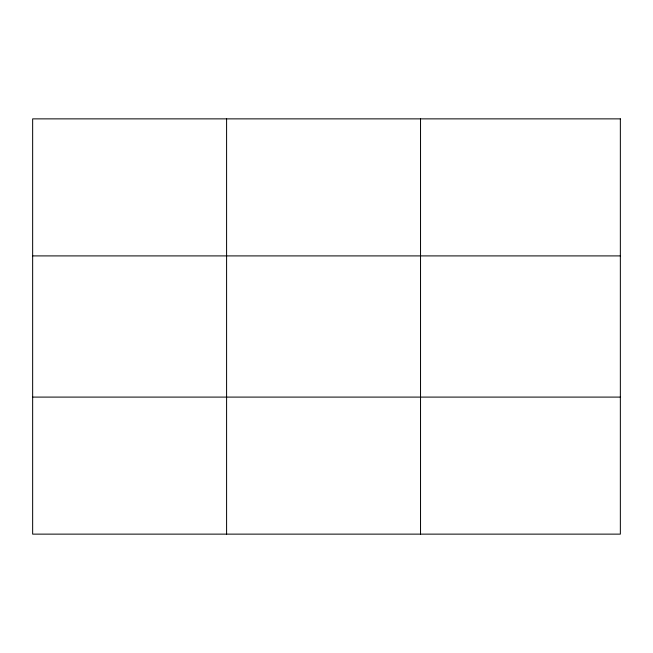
<?xml version="1.0" encoding="UTF-8"?>
<svg xmlns="http://www.w3.org/2000/svg" width="653" height="653" viewBox="0 0 653 653"><rect width="100%" height="100%" fill="white"/><g stroke="black" fill="none" stroke-linecap="round" stroke-linejoin="round"><path stroke-width="0.98" d="M226.591 118.87L226.591 534.13M420.532 118.87L420.532 534.13M32.65 255.903L620.35 255.903M32.65 397.097L620.35 397.097M620.35 118.87L620.35 534.13L32.65 534.13L32.65 118.87L620.35 118.87"/></g></svg>
